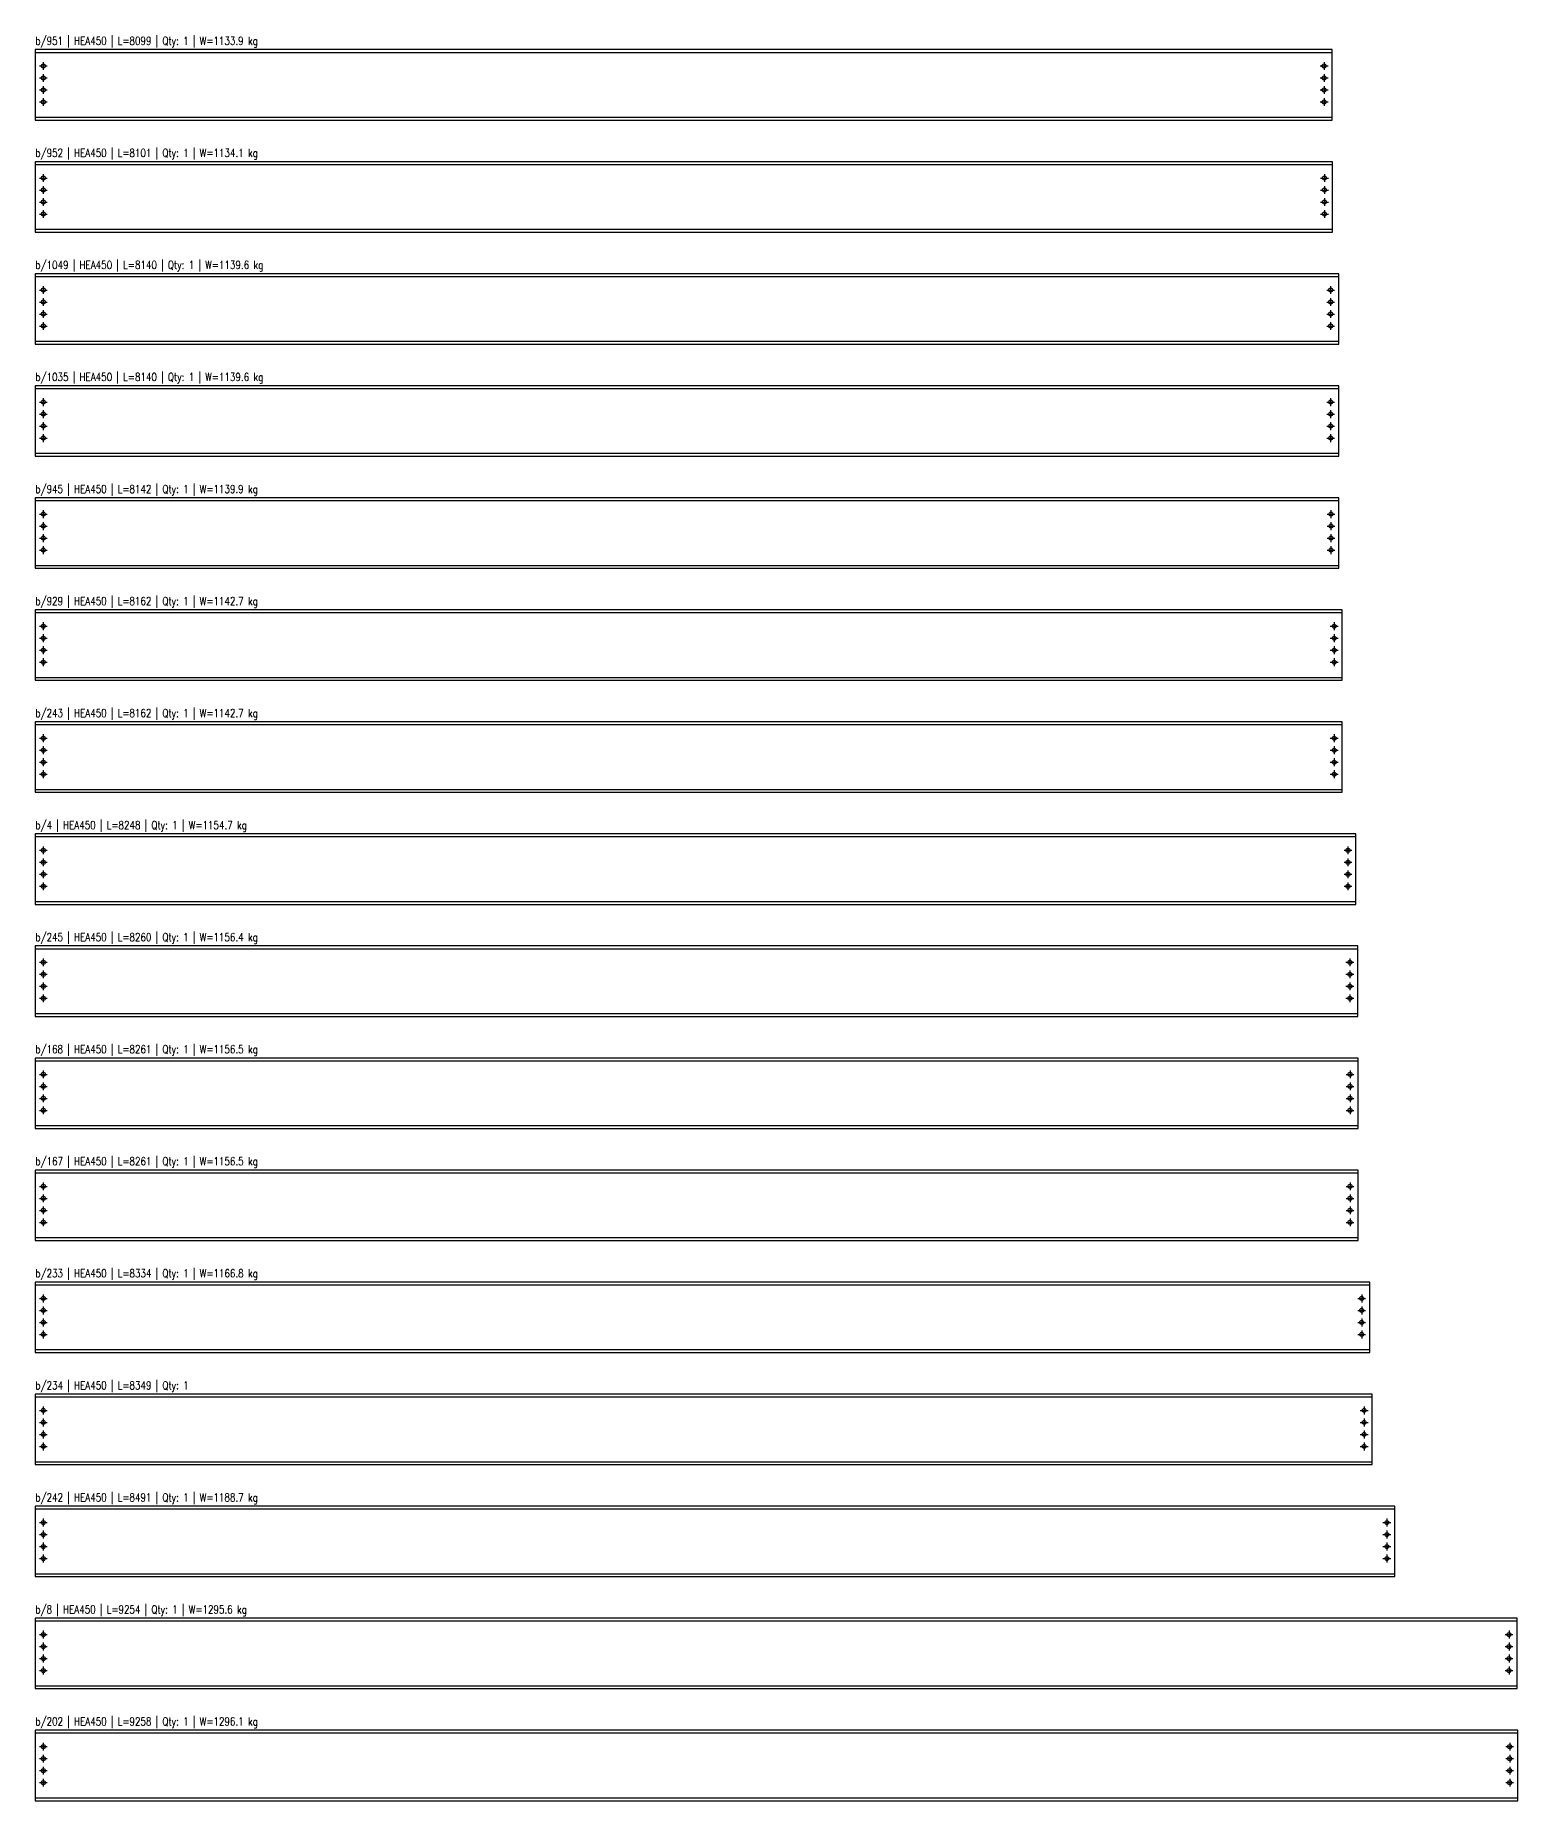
# Model space of a CAD drawing. Header units: millimetres. Extents: x 0 to 32981, y 32989 to 58006.
# Drawn here: x 0 to 9258, y 34829 to 45859 of the extents above; entities that cross this region are included whole.
import ezdxf
from ezdxf.enums import TextEntityAlignment as Align

# ---------------------------------------------------------------- set-up
doc = ezdxf.new("R2010")
doc.units = ezdxf.units.MM
doc.header["$LTSCALE"] = 1000
for name, color, linetype in [('HEA450', 1, 'Continuous'), ('perforaciones', 3, 'Continuous'), ('TXT_GEN', 3, 'Continuous')]:
    doc.layers.add(name, color=color, linetype=linetype)
doc.styles.add('CNI_COTAS', font='romans.shx', dxfattribs={"width": 0.8})

# ---------------------------------------------------------------- blocks, each defined once
blk = doc.blocks.new('d25')
at = {"layer": 'perforaciones', "linetype": 'ByBlock'}
for p, q in [((-24.5, 0), (24.5, 0)), ((0, 24.5), (0, -24.5))]:
    blk.add_line(p, q, dxfattribs=at)
blk.add_circle((0, 0), 12.5, dxfattribs=at)

msp = doc.modelspace()

# ---------------------------------------------------------------- linework, layer by layer
at = {"layer": 'HEA450'}
for p, q in [((0, 45752), (8099, 45752)), ((0, 45347), (8099, 45347)), ((0, 45052), (8101, 45052)), ((0, 44647), (8101, 44647)), ((0, 44352), (8140, 44352)), ((0, 43947), (8140, 43947)), ((0, 43652), (8140, 43652)), ((0, 43247), (8140, 43247)), ((0, 42952), (8142, 42952)), ((0, 42547), (8142, 42547)), ((0, 42252), (8162, 42252)), ((0, 41847), (8162, 41847)), ((0, 41552), (8162, 41552)), ((0, 41147), (8162, 41147)), ((0, 40852), (8248, 40852)), ((0, 40447), (8248, 40447)), ((0, 40152), (8260, 40152)), ((0, 39747), (8260, 39747)), ((0, 39452), (8261, 39452)), ((0, 39047), (8261, 39047)), ((0, 38752), (8261, 38752)), ((0, 38347), (8261, 38347)), ((0, 38052), (8334, 38052)), ((0, 37647), (8334, 37647)), ((0, 37352), (8349, 37352)), ((0, 36947), (8349, 36947)), ((0, 36652), (8491, 36652)), ((0, 36247), (8491, 36247)), ((0, 35952), (9254, 35952)), ((0, 35547), (9254, 35547)), ((0, 35252), (9258, 35252)), ((0, 34847), (9258, 34847))]:
    msp.add_line(p, q, dxfattribs=at)
for points in [[(0, 45329), (8099, 45329), (8099, 45769), (0, 45769)], [(0, 44629), (8101, 44629), (8101, 45069), (0, 45069)], [(0, 43929), (8140, 43929), (8140, 44369), (0, 44369)], [(0, 43229), (8140, 43229), (8140, 43669), (0, 43669)], [(0, 42529), (8142, 42529), (8142, 42969), (0, 42969)], [(0, 41829), (8162, 41829), (8162, 42269), (0, 42269)], [(0, 41129), (8162, 41129), (8162, 41569), (0, 41569)], [(0, 40429), (8248, 40429), (8248, 40869), (0, 40869)], [(0, 39729), (8260, 39729), (8260, 40169), (0, 40169)], [(0, 39029), (8261, 39029), (8261, 39469), (0, 39469)], [(0, 38329), (8261, 38329), (8261, 38769), (0, 38769)], [(0, 37629), (8334, 37629), (8334, 38069), (0, 38069)], [(0, 36929), (8349, 36929), (8349, 37369), (0, 37369)], [(0, 36229), (8491, 36229), (8491, 36669), (0, 36669)], [(0, 35529), (9254, 35529), (9254, 35969), (0, 35969)], [(0, 34829), (9258, 34829), (9258, 35269), (0, 35269)]]:
    msp.add_lwpolyline(points, close=True, dxfattribs=at)

# ---------------------------------------------------------------- block references
for p in [(50, 45667), (8049, 45667), (50, 45592), (8049, 45592), (50, 45517), (50, 45442), (8049, 45517), (8049, 45442), (50, 44967), (50, 44892), (8051, 44967), (8051, 44892), (50, 44817), (8051, 44817), (50, 44742), (8051, 44742), (50, 44267), (8090, 44267), (50, 44192), (50, 44117), (8090, 44192), (8090, 44117), (50, 44042), (8090, 44042), (50, 43567), (8090, 43567), (50, 43492), (8090, 43492), (50, 43417), (50, 43342), (8090, 43417), (8090, 43342), (50, 42867), (50, 42792), (8092, 42867), (8092, 42792), (50, 42717), (8092, 42717), (50, 42642), (8092, 42642), (50, 42167), (8112, 42167), (50, 42092), (50, 42017), (8112, 42092), (8112, 42017), (50, 41942), (8112, 41942), (50, 41467), (8112, 41467), (50, 41392), (8112, 41392), (50, 41317), (50, 41242), (8112, 41317), (8112, 41242), (50, 40767), (50, 40692), (8198, 40767), (8198, 40692), (50, 40617), (8198, 40617), (50, 40542), (8198, 40542), (50, 40067), (8210, 40067), (50, 39992), (50, 39917), (8210, 39992), (8210, 39917), (50, 39842), (8210, 39842), (50, 39367), (8211, 39367), (50, 39292), (8211, 39292), (50, 39217), (50, 39142), (8211, 39217), (8211, 39142), (50, 38667), (50, 38592), (8211, 38667), (8211, 38592), (50, 38517), (8211, 38517), (50, 38442), (8211, 38442), (50, 37967), (8284, 37967), (50, 37892), (50, 37817), (8284, 37892), (8284, 37817), (50, 37742), (8284, 37742), (50, 37267), (8299, 37267), (50, 37192), (8299, 37192), (50, 37117), (50, 37042), (8299, 37117), (8299, 37042), (50, 36567), (50, 36492), (8441, 36567), (8441, 36492), (50, 36417), (8441, 36417), (50, 36342), (8441, 36342), (50, 35867), (9204, 35867), (50, 35792), (50, 35717), (9204, 35792), (9204, 35717), (50, 35642), (9204, 35642), (50, 35167), (9208, 35167), (50, 35092), (9208, 35092), (50, 35017), (50, 34942), (9208, 35017), (9208, 34942)]:
    msp.add_blockref('d25', p, dxfattribs=at)

# ---------------------------------------------------------------- texts
at = {"layer": 'TXT_GEN', "style": 'CNI_COTAS', "width": 0.8}
for s, p in [('b/951 | HEA450 | L=8099 | Qty: 1 | W=1133.9 kg', (0, 45784)), ('b/952 | HEA450 | L=8101 | Qty: 1 | W=1134.1 kg', (0, 45084)), ('b/1049 | HEA450 | L=8140 | Qty: 1 | W=1139.6 kg', (0, 44384)), ('b/1035 | HEA450 | L=8140 | Qty: 1 | W=1139.6 kg', (0, 43684)), ('b/945 | HEA450 | L=8142 | Qty: 1 | W=1139.9 kg', (0, 42984)), ('b/929 | HEA450 | L=8162 | Qty: 1 | W=1142.7 kg', (0, 42284)), ('b/243 | HEA450 | L=8162 | Qty: 1 | W=1142.7 kg', (0, 41584)), ('b/4 | HEA450 | L=8248 | Qty: 1 | W=1154.7 kg', (0, 40884)), ('b/245 | HEA450 | L=8260 | Qty: 1 | W=1156.4 kg', (0, 40184)), ('b/168 | HEA450 | L=8261 | Qty: 1 | W=1156.5 kg', (0, 39484)), ('b/167 | HEA450 | L=8261 | Qty: 1 | W=1156.5 kg', (0, 38784)), ('b/233 | HEA450 | L=8334 | Qty: 1 | W=1166.8 kg', (0, 38084)), ('b/234 | HEA450 | L=8349 | Qty: 1  ', (0, 37384)), ('b/242 | HEA450 | L=8491 | Qty: 1 | W=1188.7 kg', (0, 36684)), ('b/8 | HEA450 | L=9254 | Qty: 1 | W=1295.6 kg', (0, 35984)), ('b/202 | HEA450 | L=9258 | Qty: 1 | W=1296.1 kg', (0, 35284))]:
    msp.add_text(s, height=50, dxfattribs=at).set_placement(p, align=Align.BOTTOM_LEFT)

doc.saveas('drawing.dxf')
